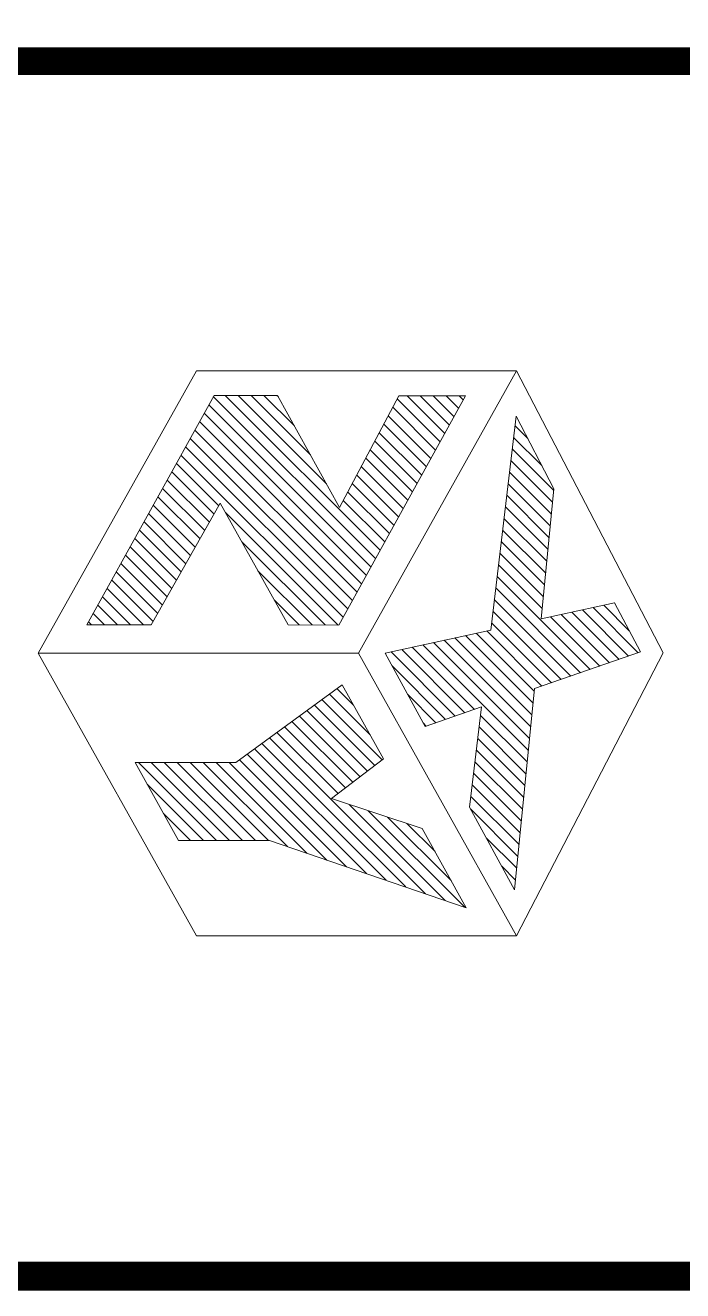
# Model space of a CAD drawing. Header units: inches. Extents: x -3733042 to -3643265, y 623859 to 997713.
# Drawn here: x -3676295 to -3672883, y 702138 to 708713 of the extents above; entities that cross this region are included whole.
import ezdxf

# ---------------------------------------------------------------- set-up
doc = ezdxf.new("R2010")
doc.units = ezdxf.units.IN
doc.header["$LTSCALE"] = 1000
doc.header["$MEASUREMENT"] = 0
doc.layers.get('0').update_dxf_attribs({"lineweight": 18})
doc.layers.add('0-TK', color=4, linetype='Continuous', lineweight=18)
doc.layers.add('PUB_TITLE', color=153, linetype='Continuous', lineweight=18)

msp = doc.modelspace()

# ---------------------------------------------------------------- hatches: boundary and pattern name
h = msp.add_hatch()
h.set_pattern_fill('ANSI31', color=256, style=0, pattern_type=0)
h.set_pattern_definition([(315, (0, 0), (33.67596045, 33.67596045), [])])
h.paths.add_polyline_path([(-3674009.2, 706786.8), (-3674356.7, 706786.8), (-3674663.3, 706207.1), (-3674985.4, 706789.6), (-3675315.5, 706789.6), (-3675975.2, 705596.8), (-3675641.3, 705596.8), (-3675282.9, 706230.1), (-3674931.4, 705597.2), (-3674668.1, 705596.4)], flags=0)
h.paths.add_polyline_path([(-3675201.8, 704882.5), (-3675725.6, 704882.5), (-3675499.4, 704476.9), (-3675027.6, 704476.9), (-3674005.8, 704127.8), (-3674234.7, 704539.9), (-3674706, 704694.3), (-3674435, 704900.9), (-3674650.3, 705285.6)], flags=0)
h.paths.add_polyline_path([(-3674219.9, 705069.2), (-3673926.9, 705170.7), (-3673988.9, 704649.9), (-3673755.1, 704220.7), (-3673652.6, 705265.8), (-3673100.9, 705457), (-3673237.4, 705712), (-3673617.1, 705628.3), (-3673550.8, 706304.1), (-3673747.1, 706681.2), (-3673879.3, 705570.5), (-3674427.8, 705449.6)], flags=0)

# ---------------------------------------------------------------- linework, layer by layer
for points in [[(-3673745.8, 706917.4), (-3675406.9, 706917.4), (-3676227.6, 705449.5), (-3675406.9, 703981.6), (-3673745.8, 703981.6)], [(-3672983.6, 705451.8), (-3673745.8, 706917.4), (-3674565.7, 705449.5), (-3673745.8, 703981.6), (-3672983.6, 705451.8)], [(-3674356.7, 706786.8), (-3674009.2, 706786.8), (-3674668.1, 705596.4), (-3674931.4, 705597.2), (-3675282.9, 706230.1), (-3675641.3, 705596.8), (-3675975.2, 705596.8), (-3675315.5, 706789.6), (-3674985.4, 706789.6), (-3674663.3, 706207.1), (-3674356.7, 706786.8)], [(-3673747.1, 706681.2), (-3673550.8, 706304.1), (-3673617.1, 705628.3), (-3673237.4, 705712), (-3673100.9, 705457), (-3673652.6, 705265.8), (-3673755.1, 704220.7), (-3673988.9, 704649.9), (-3673926.9, 705170.7), (-3674219.9, 705069.2), (-3674427.8, 705449.6), (-3673879.3, 705570.5), (-3673747.1, 706681.2)], [(-3674565.7, 705449.5), (-3676227.6, 705449.5)], [(-3674650.3, 705285.6), (-3675201.8, 704882.5), (-3675725.6, 704882.5), (-3675499.4, 704476.9), (-3675027.6, 704476.9), (-3674005.8, 704127.8), (-3674234.7, 704539.9), (-3674706, 704694.3), (-3674435, 704900.9), (-3674650.3, 705285.6)]]:
    msp.add_lwpolyline(points)
at = {"layer": '0-TK'}
msp.add_lwpolyline([(-3730864.6, 708526.8, 144, 144, 0), (-3670864.6, 708526.8, 144, 144, 0)], format="xyseb", dxfattribs=at)
at = {"layer": 'PUB_TITLE'}
msp.add_lwpolyline([(-3730864.6, 702212.6, 150, 150, 0), (-3670864.6, 702212.6, 150, 150, 0), (-3670864.6, 786062.6, 150, 150, 0), (-3730864.6, 786062.6, 150, 150, 0)], format="xyseb", close=True, dxfattribs=at)

doc.saveas('drawing.dxf')
